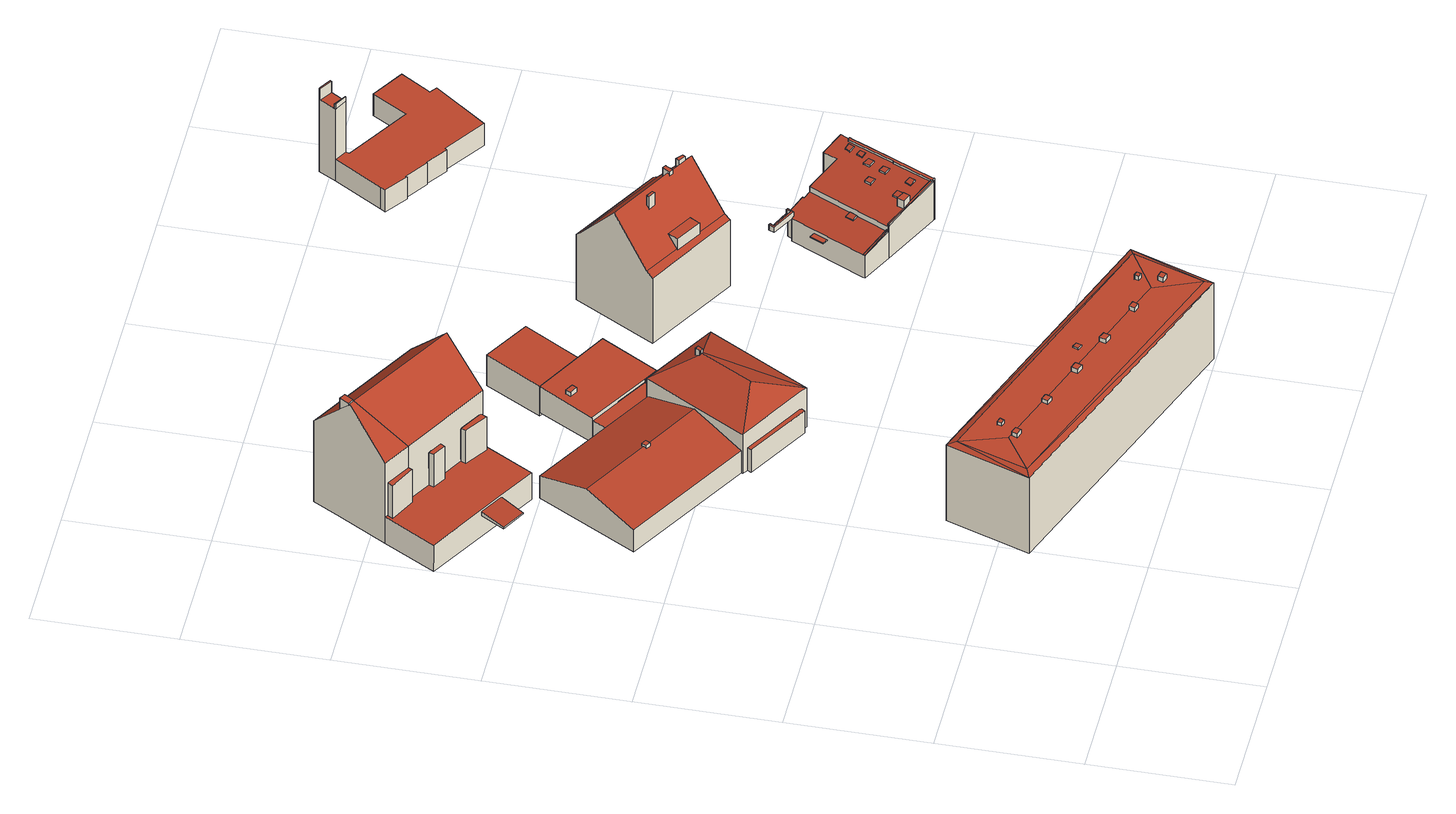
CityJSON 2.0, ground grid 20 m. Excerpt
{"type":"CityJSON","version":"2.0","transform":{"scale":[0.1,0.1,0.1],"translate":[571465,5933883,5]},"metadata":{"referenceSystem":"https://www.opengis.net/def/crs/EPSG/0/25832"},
"CityObjects":{
"building1":{"type":"Building","attributes":{"Grundfläche 2D":"398.589647","Grundhöhe NN":"5.003"},"children":["building1-1","building1-2","building1-3","building1-4","building1-5"],"geometry":[{"type":"Solid","lod":"3","boundaries":[[[[0,1,2,3,4,5,6,7,8,9,10]],[[11,12,13,14,15,16,17,18]],[[12,19,20,21,13]],[[21,22,14,13]],[[23,24,1,0]],[[9,8,25,26]],[[10,9,26,23,0]],[[25,8,20,19,12,11,18,17,16,27,28]],[[6,29,21,20,8,7]],[[29,6,21]],[[4,3,2,1,22,21,6,5]],[[14,22,1,24,30,15]],[[16,15,30,27]],[[25,28,27,30,24,23,26]]]],"semantics":{"surfaces":[{"type":"RoofSurface"},{"type":"WallSurface"},{"type":"GroundSurface"}],"values":[[0,0,0,0,1,1,1,1,1,1,1,1,1,2]]}}]},
"building1-1":{"type":"BuildingInstallation","parents":["building1"],"geometry":[{"type":"MultiSurface","lod":"3","boundaries":[[[31,32,33,34]],[[3,35,34,33]],[[35,36,31,34]],[[2,32,31,36]],[[32,2,3,33]]],"semantics":{"surfaces":[{"type":"RoofSurface"},{"type":"WallSurface"}],"values":[0,1,1,1,1]}}]},
"building1-2":{"type":"BuildingInstallation","parents":["building1"],"geometry":[{"type":"MultiSurface","lod":"3","boundaries":[[[37,38,29,39]],[[29,6,7,39]],[[37,39,7,40]],[[38,37,40,41]],[[29,38,41,6]]],"semantics":{"surfaces":[{"type":"RoofSurface"},{"type":"WallSurface"}],"values":[0,1,1,1,1]}}]},
"building1-3":{"type":"BuildingInstallation","parents":["building1"],"geometry":[{"type":"MultiSurface","lod":"3","boundaries":[[[42,43,44,45]],[[5,46,45,44]],[[42,45,46,47]],[[47,4,43,42]],[[44,43,4,5]]],"semantics":{"surfaces":[{"type":"RoofSurface"},{"type":"WallSurface"}],"values":[0,1,1,1,1]}}]},
"building1-4":{"type":"BuildingInstallation","parents":["building1"],"geometry":[{"type":"MultiSurface","lod":"3","boundaries":[[[48,49,50,51,52]],[[11,53,50,49]],[[53,54,51,50]],[[54,55,18,48,52,51]],[[18,11,49,48]]],"semantics":{"surfaces":[{"type":"RoofSurface"},{"type":"WallSurface"}],"values":[0,1,1,1,1]}}]},
"building1-5":{"type":"BuildingInstallation","parents":["building1"],"geometry":[{"type":"MultiSurface","lod":"3","boundaries":[[[56,57,58,59]],[[60,61,59,58]],[[61,62,56,59]],[[62,63,57,56]],[[63,60,58,57]],[[63,62,61,60]]],"semantics":{"surfaces":[{"type":"RoofSurface"},{"type":"WallSurface"},{"type":"OuterCeilingSurface"}],"values":[0,1,1,1,1,2]}}]},
"building2":{"type":"Building","attributes":{"Grundfläche 2D":"580.838786","Grundhöhe NN":"6.150"},"children":["building2-1","building2-2"],"geometry":[{"type":"Solid","lod":"3","boundaries":[[[[64,65,66,67,68,69,70,71,72]],[[73,74,64,72,71]],[[71,70,73]],[[75,76,69,68]],[[70,69,76,73]],[[76,74,73]],[[77,78,79,80,81,82]],[[78,77,83,84,80,79]],[[85,86,87,88]],[[89,90,91,92,93,94,95]],[[77,82,96,97,68,67,66,65,64,92,91,83]],[[85,98,99,76,75,68,97,100,86]],[[74,76,99,101]],[[92,64,74,101,102,93]],[[103,84,83,91,90,104]],[[81,80,84,103,105]],[[82,81,105,96]],[[87,86,100,106]],[[88,87,106,107]],[[85,88,107,98]],[[108,95,94,93,102,109]],[[89,95,108,110]],[[90,89,110,104]],[[99,98,107,106,100,97,96,105,103,104,110,108,109,102,101]]]],"semantics":{"surfaces":[{"type":"RoofSurface"},{"type":"WallSurface"},{"type":"GroundSurface"}],"values":[[0,0,0,0,0,0,0,0,0,0,1,1,1,1,1,1,1,1,1,1,1,1,1,2]]}}]},
"building2-1":{"type":"BuildingInstallation","parents":["building2"],"geometry":[{"type":"MultiSurface","lod":"3","boundaries":[[[111,112,113,114,115]],[[115,114,116]],[[114,113,117,72]],[[116,114,72,118]],[[118,71,115,116]],[[111,115,71,73]],[[112,111,73,119]],[[119,117,113,112]]],"semantics":{"surfaces":[{"type":"RoofSurface"},{"type":"WallSurface"}],"values":[0,0,1,1,1,1,1,1]}}]},
"building2-2":{"type":"BuildingInstallation","parents":["building2"],"geometry":[{"type":"MultiSurface","lod":"3","boundaries":[[[120,121,122,123,124]],[[79,125,122,121,126]],[[123,122,125,127]],[[127,78,128,120,124,123]],[[121,120,128,126]]],"semantics":{"surfaces":[{"type":"RoofSurface"},{"type":"WallSurface"}],"values":[0,1,1,1,1]}}]},
"building3":{"type":"Building","attributes":{"Grundfläche 2D":"573.861888","Grundhöhe NN":"5.612"},"children":["building3-1","building3-2","building3-3","building3-4","building3-5","building3-6","building3-7","building3-8","building3-9"],"geometry":[{"type":"Solid","lod":"3","boundaries":[[[[129,130,131]],[[131,132,133]],[[131,130,132]],[[134,135,129]],[[129,135,130]],[[133,136,134]],[[136,135,134]],[[132,136,133]],[[137,138,139,140,141,142,143,144,145,146,132,130]],[[146,145,144,143,142,141,140,139,138,137,135,136]],[[146,136,132]],[[130,135,137]],[[147,148,129,131]],[[148,149,134,129]],[[149,150,133,134]],[[150,147,131,133]],[[150,149,148,147]]]],"semantics":{"surfaces":[{"type":"RoofSurface"},{"type":"WallSurface"},{"type":"GroundSurface"}],"values":[[0,0,0,0,0,0,0,0,0,0,0,0,1,1,1,1,2]]}}]},
"building3-1":{"type":"BuildingInstallation","parents":["building3"],"geometry":[{"type":"MultiSurface","lod":"3","boundaries":[[[151,152,153,154]],[[154,153,155,156]],[[151,154,156,157]],[[152,151,157,158]],[[153,152,158,155]]],"semantics":{"surfaces":[{"type":"RoofSurface"},{"type":"WallSurface"}],"values":[0,1,1,1,1]}}]},
"building3-2":{"type":"BuildingInstallation","parents":["building3"],"geometry":[{"type":"MultiSurface","lod":"3","boundaries":[[[159,160,161,162,163]],[[164,161,160,165,145]],[[164,166,162,161]],[[159,163,162,166,144,167]],[[160,159,167,165]]],"semantics":{"surfaces":[{"type":"RoofSurface"},{"type":"WallSurface"}],"values":[0,1,1,1,1]}}]},
"building3-3":{"type":"BuildingInstallation","parents":["building3"],"geometry":[{"type":"MultiSurface","lod":"3","boundaries":[[[168,169,170,171]],[[171,170,172,173]],[[173,174,168,171]],[[174,175,169,168]],[[170,169,175,172]]],"semantics":{"surfaces":[{"type":"RoofSurface"},{"type":"WallSurface"}],"values":[0,1,1,1,1]}}]},
"building3-4":{"type":"BuildingInstallation","parents":["building3"],"geometry":[{"type":"MultiSurface","lod":"3","boundaries":[[[176,177,178,179]],[[179,178,180,181]],[[176,179,181,182]],[[177,176,182,183]],[[178,177,183,180]]],"semantics":{"surfaces":[{"type":"RoofSurface"},{"type":"WallSurface"}],"values":[0,1,1,1,1]}}]},
"building3-5":{"type":"BuildingInstallation","parents":["building3"],"geometry":[{"type":"MultiSurface","lod":"3","boundaries":[[[184,185,186,187]],[[187,186,188,189]],[[184,187,189,190]],[[185,184,190,191]],[[186,185,191,188]]],"semantics":{"surfaces":[{"type":"RoofSurface"},{"type":"WallSurface"}],"values":[0,1,1,1,1]}}]},
"building3-6":{"type":"BuildingInstallation","parents":["building3"],"geometry":[{"type":"MultiSurface","lod":"3","boundaries":[[[192,193,194,195]],[[196,197,195,194]],[[192,195,197,198]],[[193,192,198,199]],[[199,196,194,193]]],"semantics":{"surfaces":[{"type":"RoofSurface"},{"type":"WallSurface"}],"values":[0,1,1,1,1]}}]},
"building3-7":{"type":"BuildingInstallation","parents":["building3"],"geometry":[{"type":"MultiSurface","lod":"3","boundaries":[[[200,201,202,203,204]],[[139,205,202,201,206]],[[205,207,203,202]],[[200,204,203,207,138,208]],[[201,200,208,206]]],"semantics":{"surfaces":[{"type":"RoofSurface"},{"type":"WallSurface"}],"values":[0,1,1,1,1]}}]},
"building3-8":{"type":"BuildingInstallation","parents":["building3"],"geometry":[{"type":"MultiSurface","lod":"3","boundaries":[[[209,210,211,212,213,214]],[[212,211,210,215,141,216]],[[216,217,213,212]],[[209,214,213,217,140,218]],[[210,209,218,215]]],"semantics":{"surfaces":[{"type":"RoofSurface"},{"type":"WallSurface"}],"values":[0,1,1,1,1]}}]},
"building3-9":{"type":"BuildingInstallation","parents":["building3"],"geometry":[{"type":"MultiSurface","lod":"3","boundaries":[[[219,220,221,222,223]],[[143,224,221,220]],[[224,225,222,221]],[[225,142,226,219,223,222]],[[220,219,226,143]]],"semantics":{"surfaces":[{"type":"RoofSurface"},{"type":"WallSurface"}],"values":[0,1,1,1,1]}}]},
"building4":{"type":"Building","attributes":{"Grundfläche 2D":"115.813268","Grundhöhe NN":"6.187"},"children":["building4-1"],"geometry":[{"type":"Solid","lod":"3","boundaries":[[[[227,228,229]],[[227,229,230,231,232,233]],[[230,229,234,235]],[[231,230,235,236]],[[232,231,236,237]],[[108,227,233,232,237,110]],[[228,227,108,109]],[[229,228,109,234]],[[108,110,237,236,235,234,109]]]],"semantics":{"surfaces":[{"type":"RoofSurface"},{"type":"WallSurface"},{"type":"GroundSurface"}],"values":[[0,0,1,1,1,1,1,1,2]]}}]},
"building4-1":{"type":"BuildingInstallation","parents":["building4"],"geometry":[{"type":"MultiSurface","lod":"3","boundaries":[[[238,239,240,241]],[[241,240,242,243]],[[238,241,243,244]],[[239,238,244,245]],[[240,239,245,242]]],"semantics":{"surfaces":[{"type":"RoofSurface"},{"type":"WallSurface"}],"values":[0,1,1,1,1]}}]},
"building5":{"type":"Building","attributes":{"Grundfläche 2D":"68.339419","Grundhöhe NN":"5.592"},"geometry":[{"type":"Solid","lod":"3","boundaries":[[[[246,231,247,248]],[[249,250,248,247]],[[250,251,246,248]],[[251,252,231,246]],[[252,249,247,231]],[[252,251,250,249]]]],"semantics":{"surfaces":[{"type":"RoofSurface"},{"type":"WallSurface"},{"type":"GroundSurface"}],"values":[[0,1,1,1,1,2]]}}]},
"building6":{"type":"Building","attributes":{"Grundfläche 2D":"201.607367","Grundhöhe NN":"5.859"},"children":["building6-1","building6-2","building6-3","building6-4"],"geometry":[{"type":"Solid","lod":"3","boundaries":[[[[253,254,255]],[[256,254,253]],[[257,258,259,256,253,260]],[[261,262,263,264,259,258,257,260]],[[261,265,266,264,263,262]],[[265,261,260,253,255,267,268]],[[266,265,268,269]],[[254,256,259,264,266,269,270]],[[255,254,270,267]],[[268,267,270,269]]]],"semantics":{"surfaces":[{"type":"RoofSurface"},{"type":"WallSurface"},{"type":"GroundSurface"}],"values":[[0,0,0,0,0,1,1,1,1,2]]}}]},
"building6-1":{"type":"BuildingInstallation","parents":["building6"],"geometry":[{"type":"MultiSurface","lod":"3","boundaries":[[[271,272,273,274]],[[274,273,275,276]],[[271,274,276,277]],[[272,271,277,278]],[[273,272,278,275]]],"semantics":{"surfaces":[{"type":"RoofSurface"},{"type":"WallSurface"}],"values":[0,1,1,1,1]}}]},
"building6-2":{"type":"BuildingInstallation","parents":["building6"],"geometry":[{"type":"MultiSurface","lod":"3","boundaries":[[[279,280,281,282,283,284,285]],[[286,287,281,280]],[[287,257,288,283,282,281]],[[289,284,283,288]],[[289,258,290,286,280,279,285,284]]],"semantics":{"surfaces":[{"type":"RoofSurface"},{"type":"WallSurface"}],"values":[0,1,1,1,1]}}]},
"building6-3":{"type":"BuildingInstallation","parents":["building6"],"geometry":[{"type":"MultiSurface","lod":"3","boundaries":[[[291,292,293,294]],[[295,296,294,293]],[[294,296,297,291]],[[297,298,292,291]],[[293,292,298,295]]],"semantics":{"surfaces":[{"type":"RoofSurface"},{"type":"WallSurface"}],"values":[0,1,1,1,1]}}]},
"building6-4":{"type":"BuildingInstallation","parents":["building6"],"geometry":[{"type":"MultiSurface","lod":"3","boundaries":[[[299,300,301,302,303]],[[304,263,299,303,302]],[[301,300,262,305]],[[305,304,302,301]]],"semantics":{"surfaces":[{"type":"RoofSurface"},{"type":"WallSurface"}],"values":[0,1,1,1]}}]},
"building7":{"type":"Building","attributes":{"Grundfläche 2D":"197.494158","Grundhöhe NN":"5.849"},"children":["building7-1","building7-2","building7-3","building7-4","building7-5","building7-6","building7-7","building7-8","building7-9","building7-10","building7-11","building7-12","building7-13","building7-14","building7-15"],"geometry":[{"type":"Solid","lod":"3","boundaries":[[[[306,307,308,309,310,311,312,313,314,315,316,317,318,319,320,321,322,323,324]],[[325,326,327,328,329,330,331,332,333,334,335,336]],[[325,336,337,338]],[[326,325,338,339]],[[326,339,340,341,327]],[[340,342,343,328,327,341]],[[342,344,329,328,343]],[[331,330,329,344,345,346]],[[332,331,346,347]],[[348,320,319,318,336,335,334]],[[320,348,334,333,349,321]],[[321,349,333,332,350,322]],[[306,324,323,322,350,332,347,351,352]],[[307,306,352,353]],[[308,307,353,354]],[[355,356,357,313,312,311,310,309,308,354,358]],[[315,314,313,357,359]],[[316,315,359,360]],[[317,316,360,361]],[[317,361,337,336,318]],[[358,354,353,352,351,347,346,345,344,342,340,339,338,337,361,360,359,357,356,355]]]],"semantics":{"surfaces":[{"type":"RoofSurface"},{"type":"WallSurface"},{"type":"GroundSurface"}],"values":[[0,0,1,1,1,1,1,1,1,1,1,1,1,1,1,1,1,1,1,1,2]]}}]},
"building7-1":{"type":"BuildingInstallation","parents":["building7"],"geometry":[{"type":"MultiSurface","lod":"3","boundaries":[[[362,363,364,365]],[[365,364,366,367]],[[362,365,367,368]],[[363,362,368,369]],[[364,363,369,366]]],"semantics":{"surfaces":[{"type":"RoofSurface"},{"type":"WallSurface"}],"values":[0,1,1,1,1]}}]},
"building7-2":{"type":"BuildingInstallation","parents":["building7"],"geometry":[{"type":"MultiSurface","lod":"3","boundaries":[[[370,371,372,373,374]],[[375,372,371,376,377]],[[375,378,379,374,373,372]],[[380,381,370,374,379]],[[381,376,371,370]]],"semantics":{"surfaces":[{"type":"RoofSurface"},{"type":"WallSurface"}],"values":[0,1,1,1,1]}}]},
"building7-3":{"type":"BuildingInstallation","parents":["building7"],"geometry":[{"type":"MultiSurface","lod":"3","boundaries":[[[382,383,384,385,386]],[[386,385,387,388]],[[382,386,388,389]],[[383,382,389,390]],[[387,385,384,383,390,391]]],"semantics":{"surfaces":[{"type":"RoofSurface"},{"type":"WallSurface"}],"values":[0,1,1,1,1]}}]},
"building7-4":{"type":"BuildingInstallation","parents":["building7"],"geometry":[{"type":"MultiSurface","lod":"3","boundaries":[[[392,393,394,395,396,397,398,399,400,401,402,403,404,405]],[[395,394,313,314]],[[307,308,404,403]],[[404,308,309,310,311,312,313,394,393,392,405]],[[314,406,396,395]],[[406,407,397,396]],[[407,408,398,397]],[[409,410,411,412,401,400,399,398,408,413]],[[306,307,403,402,401,412,324]]],"semantics":{"surfaces":[{"type":"RoofSurface"},{"type":"WallSurface"}],"values":[0,1,1,1,1,1,1,1,1]}}]},
"building7-5":{"type":"BuildingInstallation","parents":["building7"],"geometry":[{"type":"MultiSurface","lod":"3","boundaries":[[[414,415,416,417]],[[417,416,418,419]],[[414,417,419,420]],[[415,414,420,421]],[[416,415,421,418]]],"semantics":{"surfaces":[{"type":"RoofSurface"},{"type":"WallSurface"}],"values":[0,1,1,1,1]}}]},
"building7-6":{"type":"BuildingInstallation","parents":["building7"],"geometry":[{"type":"MultiSurface","lod":"3","boundaries":[[[422,423,424,425]],[[425,424,426,427]],[[427,428,422,425]],[[428,429,423,422]],[[424,423,429,426]]],"semantics":{"surfaces":[{"type":"RoofSurface"},{"type":"WallSurface"}],"values":[0,1,1,1,1]}}]},
"building7-7":{"type":"BuildingInstallation","parents":["building7"],"geometry":[{"type":"MultiSurface","lod":"3","boundaries":[[[430,431,432,433]],[[433,432,434,435]],[[435,436,430,433]],[[436,437,431,430]],[[432,431,437,434]]],"semantics":{"surfaces":[{"type":"RoofSurface"},{"type":"WallSurface"}],"values":[0,1,1,1,1]}}]},
"building7-8":{"type":"BuildingInstallation","parents":["building7"],"geometry":[{"type":"MultiSurface","lod":"3","boundaries":[[[438,439,440,441]],[[438,441,442,443]],[[441,440,444,442]],[[443,445,439,438]],[[440,439,445,444]]],"semantics":{"surfaces":[{"type":"RoofSurface"},{"type":"WallSurface"}],"values":[0,1,1,1,1]}}]},
"building7-9":{"type":"BuildingInstallation","parents":["building7"],"geometry":[{"type":"MultiSurface","lod":"3","boundaries":[[[411,410,376,381,446,447,412]],[[410,409,377,376]],[[381,380,448,446]],[[321,322,447,446,448]],[[322,323,324,412,447]]],"semantics":{"surfaces":[{"type":"RoofSurface"},{"type":"WallSurface"}],"values":[0,1,1,1,1]}}]},
"building7-10":{"type":"BuildingInstallation","parents":["building7"],"geometry":[{"type":"MultiSurface","lod":"3","boundaries":[[[449,450,451,452]],[[453,454,452,451]],[[449,452,454,455]],[[455,456,450,449]],[[451,450,456,453]]],"semantics":{"surfaces":[{"type":"RoofSurface"},{"type":"WallSurface"}],"values":[0,1,1,1,1]}}]},
"building7-11":{"type":"BuildingInstallation","parents":["building7"],"geometry":[{"type":"MultiSurface","lod":"3","boundaries":[[[457,458,459,460]],[[460,459,461,462]],[[457,460,462,463]],[[463,464,458,457]],[[464,461,459,458]]],"semantics":{"surfaces":[{"type":"RoofSurface"},{"type":"WallSurface"}],"values":[0,1,1,1,1]}}]},
"building7-12":{"type":"BuildingInstallation","parents":["building7"],"geometry":[{"type":"MultiSurface","lod":"3","boundaries":[[[348,350,349]],[[465,350,348]],[[466,465,348,467]],[[465,466,330,331]],[[349,350,332,333]],[[467,348,334,335]],[[348,349,333,334]],[[466,467,335,330]],[[350,465,331,332]]],"semantics":{"surfaces":[{"type":"RoofSurface"},{"type":"WallSurface"}],"values":[0,0,0,1,1,1,1,1,1]}}]},
"building7-13":{"type":"BuildingInstallation","parents":["building7"],"geometry":[{"type":"MultiSurface","lod":"3","boundaries":[[[468,469,470,471,472,473,474,475]],[[341,476,477,471,470,327]],[[477,478,472,471]],[[473,472,478,479]],[[479,480,474,473]],[[480,481,474]],[[474,481,482,475]],[[475,482,483,468]],[[328,469,468,483,343]],[[341,327,470,469,328,343]],[[343,483,482,481,484,485,476,341]]],"semantics":{"surfaces":[{"type":"RoofSurface"},{"type":"WallSurface"},{"type":"OuterCeilingSurface"}],"values":[0,1,1,1,1,1,1,1,1,1,2]}}]},
"building7-14":{"type":"BuildingInstallation","parents":["building7"],"geometry":[{"type":"MultiSurface","lod":"3","boundaries":[[[486,487,488,489]],[[490,491,489,488]],[[491,492,486,489]],[[492,493,487,486]],[[493,490,488,487]],[[493,492,491,490]]],"semantics":{"surfaces":[{"type":"RoofSurface"},{"type":"WallSurface"},{"type":"OuterCeilingSurface"}],"values":[0,1,1,1,1,2]}}]},
"building7-15":{"type":"BuildingInstallation","parents":["building7"],"geometry":[{"type":"MultiSurface","lod":"3","boundaries":[[[478,477,480,479]],[[477,476,481,480]],[[476,485,484,481]]],"semantics":{"surfaces":[{"type":"RoofSurface"},{"type":"WallSurface"},{"type":"OuterCeilingSurface"}],"values":[0,1,2]}}]},
"building8":{"type":"Building","attributes":{"Grundfläche 2D":"200.700343","Grundhöhe NN":"5.964"},"children":["building8-1","building8-2"],"geometry":[{"type":"Solid","lod":"3","boundaries":[[[[494,495,496,497,498,499,500,501,502]],[[503,504,505,506,507,508,509,510,511,512,513,514,515,516,517,518,519]],[[504,503,520,521]],[[503,519,522,520]],[[505,504,521,523]],[[506,505,523,524]],[[507,506,524,525]],[[508,507,525,526]],[[509,508,526,527]],[[510,509,527,528]],[[511,510,528,529]],[[512,511,529,530]],[[513,512,530,531]],[[514,513,531,532]],[[515,514,532,533]],[[516,515,533,534]],[[517,516,534,535]],[[518,517,535,536]],[[495,494,519,518]],[[498,497,496,495,518,536,537,538]],[[539,500,499,498,538,540]],[[502,501,500,539,522,519,494]],[[532,531,530,529,528,527,526,525,524,523,521,520,522,539,540,538,537,536,535,534,533]]]],"semantics":{"surfaces":[{"type":"RoofSurface"},{"type":"WallSurface"},{"type":"GroundSurface"}],"values":[[0,0,1,1,1,1,1,1,1,1,1,1,1,1,1,1,1,1,1,1,1,1,2]]}}]},
"building8-1":{"type":"BuildingInstallation","parents":["building8"],"geometry":[{"type":"MultiSurface","lod":"3","boundaries":[[[541,542,543,544,545]],[[543,542,497,498]],[[500,545,544,543,498,499]],[[541,545,500,501]],[[542,541,501,497]]],"semantics":{"surfaces":[{"type":"RoofSurface"},{"type":"WallSurface"}],"values":[0,1,1,1,1]}}]},
"building8-2":{"type":"BuildingInstallation","parents":["building8"],"geometry":[{"type":"MultiSurface","lod":"3","boundaries":[[[546,547,548,549]],[[548,547,495,496]],[[549,548,496,502]],[[546,549,502,494]],[[547,546,494,495]]],"semantics":{"surfaces":[{"type":"RoofSurface"},{"type":"WallSurface"}],"values":[0,1,1,1,1]}}]}
},
"vertices":[
[168,811,45],[210,885,45],[206,887,45],[172,906,45],[137,926,45],[117,937,45],[82,957,45],[47,977,45],[43,979,45],[1,906,45],[116,841,45],[75,1034,199],[75,1033,201],[83,1029,201],[240,939,201],[271,993,138],[105,1087,138],[83,1048,183],[83,1048,184],[47,985,144],[43,979,137],[82,957,137],[210,885,138],[168,811,0],[210,885,0],[43,979,0],[1,906,0],[105,1087,0],[83,1048,0],[82,957,101],[271,993,0],
[201,878,101],[206,887,101],[172,906,101],[169,899,101],[169,899,45],[201,878,45],
[42,969,101],[79,951,101],[47,977,101],[42,969,45],[79,951,45],
[133,919,101],[137,926,101],[117,937,101],[114,930,101],[114,930,45],[133,919,45],
[83,1048,203],[75,1034,203],[83,1030,203],[91,1043,203],[89,1044,203],[83,1030,199],[91,1043,184],[89,1044,184],
[96,807,38],[116,841,43],[82,860,43],[62,826,38],[82,860,36],[62,826,36],[96,807,36],[116,841,36],
[344,696,79],[343,694,79],[303,624,79],[262,553,79],[261,551,79],[336,556,106],[377,629,106],[376,631,105],[376,632,104],[380,629,105],[452,634,79],[360,495,79],[369,489,79],[303,624,74],[223,669,74],[217,673,74],[119,728,74],[79,657,50],[262,553,50],[343,694,50],[159,799,50],[360,495,50],[269,546,50],[266,541,50],[357,489,50],[283,755,48],[272,735,48],[343,694,48],[344,696,48],[361,686,48],[371,703,48],[371,704,48],[262,553,12],[261,551,12],[360,495,12],[369,489,12],[269,546,12],[452,634,12],[361,686,12],[159,799,12],[272,735,12],[79,657,12],[266,541,12],[357,489,12],[371,704,12],[371,703,12],[283,755,12],
[380,629,111],[385,636,111],[380,639,111],[376,632,111],[376,631,111],[375,632,111],[380,639,99],[375,632,104],[385,636,100],
[225,672,78],[218,676,78],[215,669,78],[221,665,78],[223,669,78],[215,669,72],[218,676,72],[221,665,72],[225,672,72],
[661,121,136],[614,13,140],[618,2,136],[201,161,140],[189,156,136],[231,275,136],[649,116,140],[236,262,140],[586,78,141],[546,93,141],[537,96,141],[477,117,141],[468,121,141],[412,141,141],[402,145,141],[343,165,141],[334,169,141],[256,197,141],[618,2,6],[661,121,6],[231,275,6],[189,156,6],
[597,97,148],[603,95,148],[605,101,148],[599,103,148],[605,101,140],[599,103,140],[597,97,140],[603,95,140],
[343,167,147],[334,170,147],[331,161,147],[340,158,147],[343,165,147],[331,161,141],[334,170,141],[340,158,141],[343,167,141],
[267,183,148],[270,191,148],[261,194,148],[258,186,148],[261,194,141],[258,186,141],[267,183,141],[270,191,141],
[609,62,148],[612,70,148],[603,73,148],[600,65,148],[603,73,140],[600,65,140],[609,62,140],[612,70,140],
[454,142,143],[456,150,143],[449,153,143],[446,145,143],[449,153,140],[446,145,140],[454,142,140],[456,150,140],
[286,215,146],[279,217,146],[277,211,146],[283,209,146],[277,211,140],[283,209,140],[286,215,140],[279,217,140],
[546,94,148],[537,97,148],[534,89,148],[543,86,148],[546,93,148],[534,89,141],[537,97,141],[543,86,141],[546,94,141],
[478,118,148],[468,122,148],[468,121,148],[465,113,148],[475,109,148],[477,117,148],[468,122,141],[465,113,141],[475,109,141],[478,118,141],
[412,142,148],[402,145,148],[399,136,148],[409,132,148],[412,141,148],[399,136,141],[409,132,141],[412,142,141],
[371,704,53],[371,703,53],[392,693,53],[436,774,56],[326,834,56],[281,755,53],[283,755,53],[392,693,12],[436,774,12],[326,834,12],[281,755,12],
[327,785,62],[331,792,62],[320,798,62],[316,791,62],[320,798,55],[316,791,55],[327,785,55],[331,792,55],
[371,914,58],[393,798,56],[437,876,58],[393,798,6],[437,876,6],[371,914,6],[326,834,6],
[555,828,127],[691,761,120],[559,835,120],[686,753,127],[619,726,194],[624,723,194],[659,703,194],[527,778,194],[499,729,127],[550,700,127],[587,679,127],[631,653,127],[494,720,120],[626,645,122],[559,835,9],[494,720,9],[626,645,9],[691,761,9],
[574,734,197],[576,738,197],[566,743,197],[564,739,197],[566,743,181],[564,739,176],[574,734,176],[576,738,181],
[627,729,198],[629,731,198],[624,734,198],[619,726,198],[617,723,198],[622,720,198],[624,723,198],[629,731,182],[624,734,182],[617,723,191],[622,720,191],[627,729,186],
[651,710,198],[654,714,198],[645,721,198],[642,716,198],[645,721,184],[642,716,190],[651,710,191],[654,714,185],
[594,691,145],[557,713,145],[549,698,145],[586,677,145],[587,679,145],[586,677,126],[549,698,126],
[812,414,75],[812,413,75],[813,414,75],[813,416,75],[815,418,75],[854,505,75],[856,509,75],[867,534,75],[869,538,75],[876,551,75],[842,567,70],[833,547,70],[781,572,62],[725,458,62],[724,456,62],[725,456,62],[725,455,62],[756,440,67],[808,415,74],[769,577,52],[770,579,52],[740,593,47],[735,584,47],[732,586,46],[680,480,46],[679,477,46],[725,455,53],[725,456,53],[724,456,53],[725,458,53],[781,572,53],[781,572,8],[769,577,8],[770,579,8],[740,593,8],[740,593,46],[735,584,8],[735,584,46],[732,586,8],[680,480,8],[679,477,8],[725,455,8],[724,456,56],[725,456,56],[725,455,56],[808,415,8],[812,414,8],[812,413,8],[813,414,8],[854,505,8],[856,509,8],[867,534,8],[813,416,8],[876,551,8],[842,567,8],[833,547,8],
[793,494,71],[803,490,71],[806,499,71],[797,503,71],[806,499,69],[797,503,68],[793,494,68],[803,490,69],
[757,442,81],[769,437,81],[773,446,81],[771,447,81],[761,452,81],[773,446,68],[769,437,71],[769,437,68],[771,447,68],[761,452,67],[757,442,67],[757,442,69],
[777,461,71],[773,452,71],[775,451,71],[782,448,72],[786,457,72],[782,448,69],[786,457,69],[777,461,68],[773,452,68],[775,451,68],
[854,505,78],[856,509,78],[867,534,78],[869,538,78],[865,539,78],[835,473,78],[834,473,78],[810,420,78],[808,416,78],[808,415,78],[812,414,78],[812,413,78],[813,414,78],[813,416,78],[865,539,74],[835,473,74],[834,473,74],[809,418,74],[809,418,76],[808,416,76],[808,415,76],[810,420,74],
[798,442,74],[807,438,75],[811,446,75],[802,450,74],[811,446,73],[802,450,72],[798,442,72],[807,438,73],
[824,502,74],[833,498,75],[837,506,75],[828,511,74],[837,506,73],[828,511,71],[824,502,71],[833,498,73],
[839,515,74],[847,512,75],[850,520,75],[843,523,74],[850,520,74],[843,523,72],[839,515,72],[847,512,74],
[847,533,74],[855,529,76],[859,537,76],[851,540,74],[851,540,72],[847,533,72],[859,537,74],[855,529,74],
[726,457,65],[725,455,65],[726,457,62],
[814,479,74],[823,475,75],[826,484,75],[818,488,74],[826,484,73],[818,488,71],[814,479,71],[823,475,73],
[737,505,54],[744,502,56],[749,512,56],[742,516,54],[749,512,53],[742,516,52],[737,505,52],[744,502,53],
[679,477,47],[680,480,47],[725,458,56],
[700,602,55],[735,584,55],[740,593,55],[738,594,55],[735,588,55],[703,603,55],[706,609,55],[704,610,55],[738,594,46],[738,594,48],[735,588,48],[703,603,48],[706,609,48],[706,609,46],[704,610,46],[700,602,46],[703,603,46],[735,588,46],
[708,556,41],[699,537,41],[707,533,41],[716,552,41],[707,533,39],[716,552,39],[708,556,39],[699,537,39],
[723,1189,133],[741,1179,133],[742,1180,133],[755,1201,133],[756,1203,133],[740,1213,133],[738,1214,133],[737,1212,133],[724,1191,133],[681,1120,47],[677,1113,47],[708,1091,47],[709,1093,47],[741,1071,47],[742,1073,47],[772,1052,47],[774,1054,47],[833,1015,47],[890,1090,47],[880,1097,47],[907,1140,47],[861,1168,47],[831,1118,47],[739,1174,47],[741,1179,47],[723,1189,47],[681,1120,10],[677,1113,10],[723,1189,10],[708,1091,10],[709,1093,10],[741,1071,10],[742,1073,10],[772,1052,10],[774,1054,10],[833,1015,10],[890,1090,10],[880,1097,10],[907,1140,10],[861,1168,10],[831,1118,10],[739,1174,10],[741,1179,10],[755,1201,10],[756,1203,10],[738,1214,10],[740,1213,10],
[737,1212,152],[755,1201,152],[756,1203,152],[740,1213,152],[738,1214,152],
[723,1189,141],[741,1179,141],[742,1180,141],[724,1191,141]
]}
